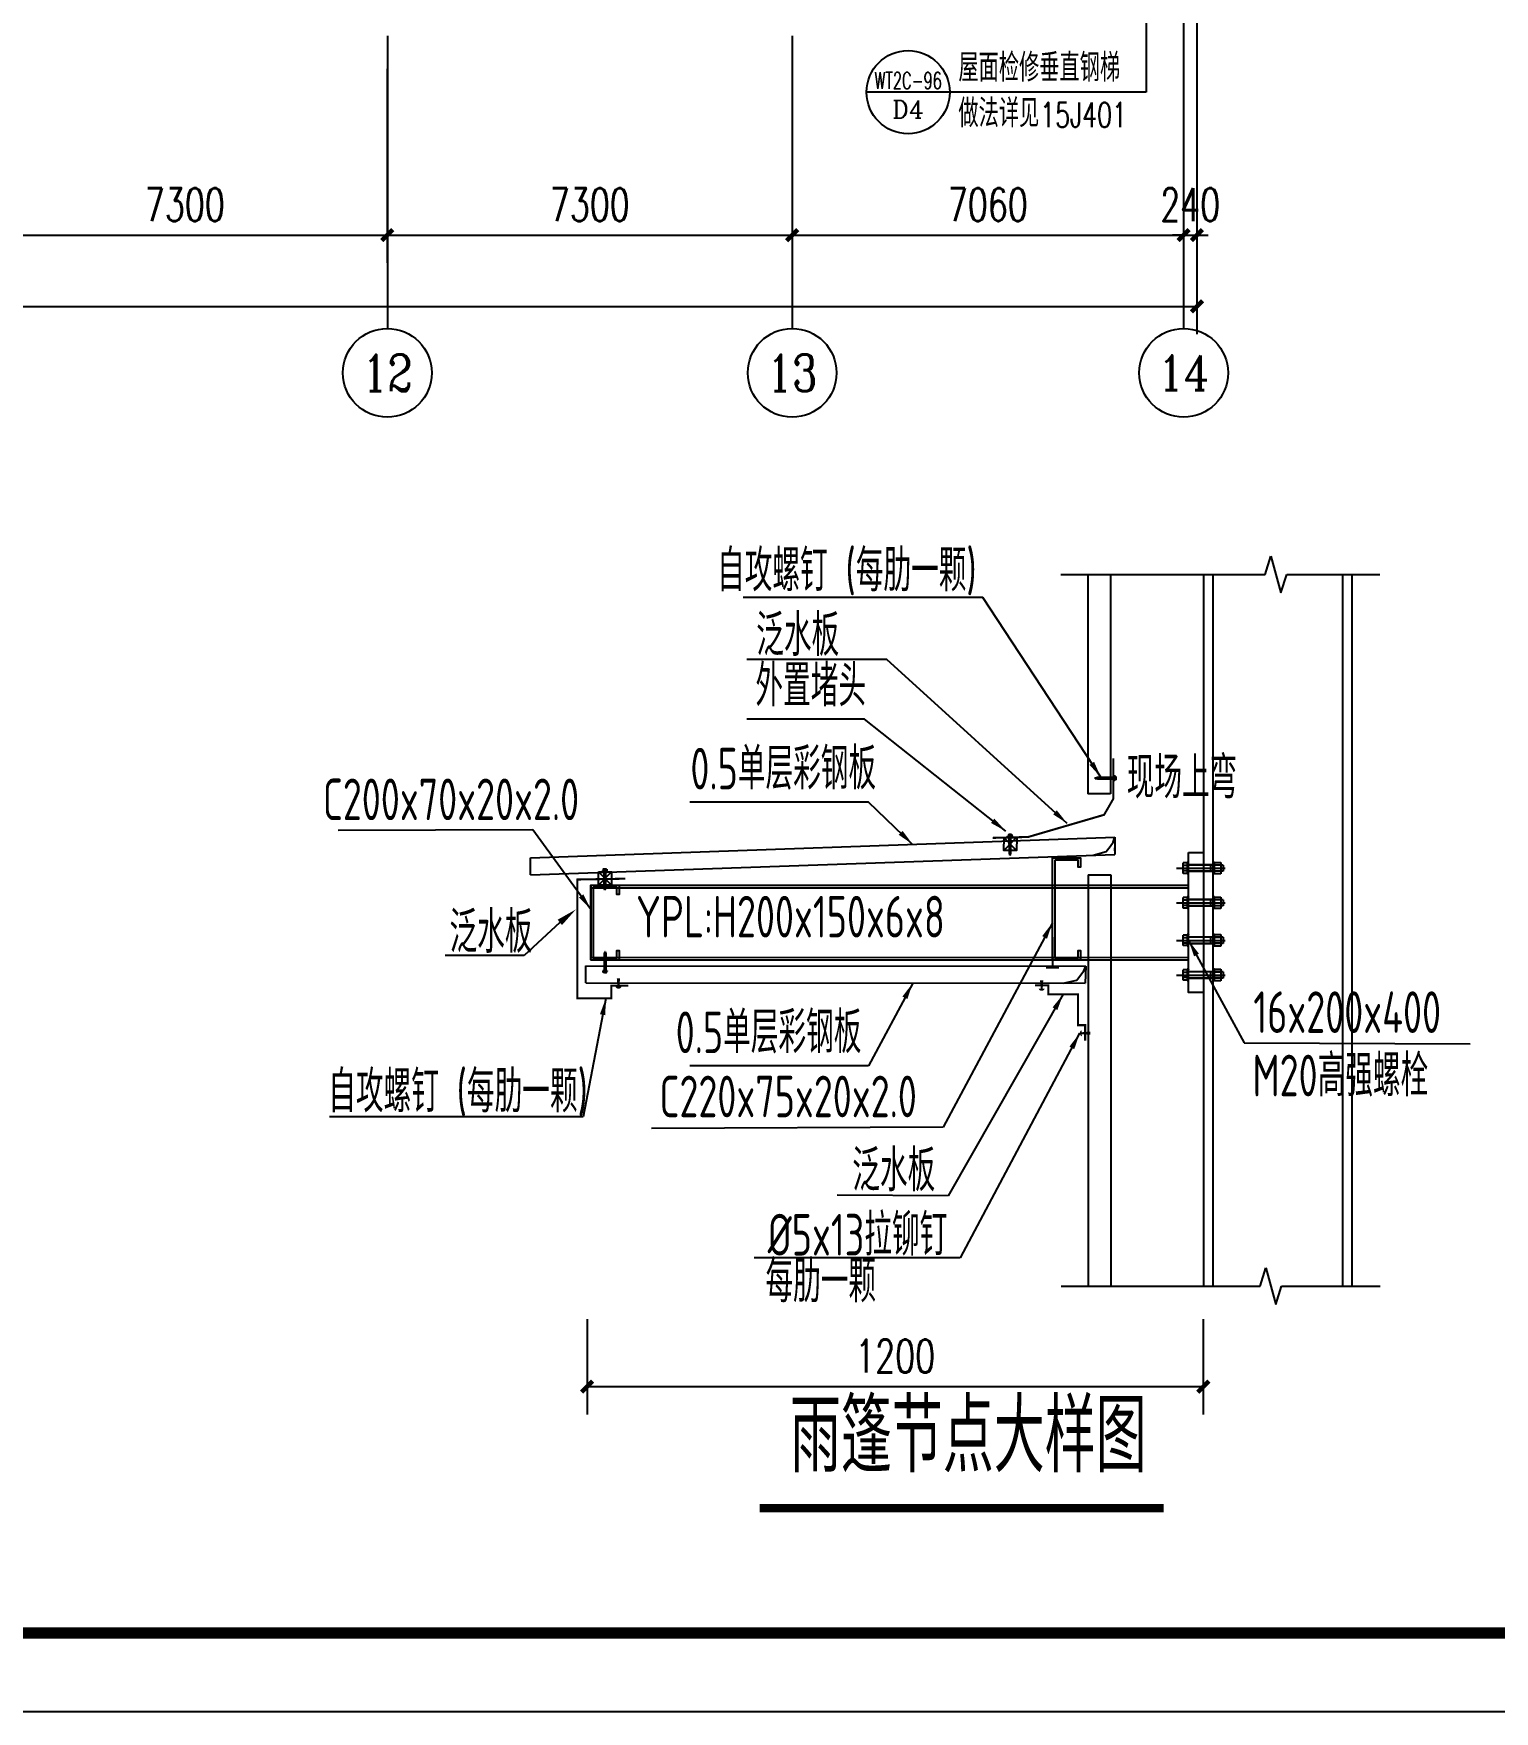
# Model space of a CAD drawing. Extents: x -89996 to 1006241, y -2176 to 440573.
# Drawn here: x 501731 to 528075, y 190896 to 221157 of the extents above; entities that cross this region are included whole.
import ezdxf
from ezdxf.enums import TextEntityAlignment as Align

# ---------------------------------------------------------------- set-up
doc = ezdxf.new("R2010")
doc.units = 0
doc.header["$LTSCALE"] = 1000
doc.header["$MEASUREMENT"] = 0
for name, color, linetype in [('AXIS', 3, 'Continuous'), ('AXIS_TEXT', 7, 'Continuous'), ('DIM_IDEN', 3, 'Continuous'), ('GZ', 50, 'Continuous'), ('LT', 27, 'Continuous'), ('PUB_TEXT', 7, 'Continuous'), ('PUB_TITLE', 4, 'Continuous'), ('TEXT', 7, 'Continuous'), ('WALL', 9, 'Continuous')]:
    doc.layers.add(name, color=color, linetype=linetype)
doc.styles.add('_TCH_AXIS', font='COMPLEX', dxfattribs={"bigfont": 'GBCBIG'})
doc.styles.add('_TCH_DIM', font='SIMPLEX', dxfattribs={"bigfont": 'GBCBIG'})
doc.styles.add('_TCH_DIM_T3', font='SIMPLEX', dxfattribs={"width": 0.705882, "bigfont": 'GBCBIG'})
doc.styles.add('_TCH_LABEL', font='COMPLEX', dxfattribs={"bigfont": 'GBCBIG'})
doc.styles.add('C', font='tssdeng.shx', dxfattribs={"height": 3, "bigfont": 'tssdchn.shx'})
doc.styles.add('COMPLEX', font='COMPLEX')
doc.styles.add('TSSD_Norm', font='tssdeng.shx', dxfattribs={"bigfont": 'hztxt.shx'})
doc.dimstyles.new('_TCH_ARCH&&200', dxfattribs={"dimtxt": 595, "dimasz": 200, "dimexe": 500, "dimexo": 600, "dimgap": 252.5, "dimtad": 1, "dimdec": 0, "dimzin": 0, "dimdsep": 46, "dimtxsty": '_TCH_DIM_T3', "dimblk": 'ARCHTICK', "dimcen": 0.09, "dimclrt": 7, "dimazin": 2, "dimtfac": 1, "dimtdec": 0, "dimtix": 1, "dimtmove": 2, "dimatfit": 3, "dimfxl": 0, "dimtolj": 1, "dimtzin": 0, "dimarcsym": 0})
doc.dimstyles.new('TCH-200-1', dxfattribs={"dimtxt": 595, "dimasz": 200, "dimexe": 500, "dimexo": 600, "dimgap": 252.5, "dimtad": 1, "dimdec": 0, "dimzin": 0, "dimdsep": 46, "dimtxsty": '_TCH_DIM_T3', "dimblk": 'ARCHTICK', "dimcen": 0.09, "dimclrd": 3, "dimclre": 3, "dimclrt": 7, "dimazin": 2, "dimtfac": 1, "dimtdec": 0, "dimtix": 1, "dimtmove": 2, "dimatfit": 3, "dimfxl": 0, "dimtolj": 1, "dimtzin": 0, "dimarcsym": 0})

# ---------------------------------------------------------------- blocks, each defined once
blk = doc.blocks.new('_ArchTick')
at = {"color": 0, "linetype": 'ByBlock', "const_width": 0.4}
blk.add_lwpolyline([(-0.5, -0.5), (0.5, 0.5)], dxfattribs=at)
blk = doc.blocks.new('*D77')
at = {"layer": 'Defpoints', "color": 0, "transparency": 16777216}
for p in [(433710, 222145), (522710, 222145), (522710, 216237)]:
    blk.add_point(p, dxfattribs=at)
at = {"layer": 'WALL', "color": 3, "lineweight": -2, "transparency": 16777216}
for p, q in [((433710, 221545), (433710, 215737)), ((522710, 221545), (522710, 215737)), ((433710, 216237), (522710, 216237))]:
    blk.add_line(p, q, dxfattribs=at)
at = {"layer": 'WALL', "color": 3, "lineweight": -2, "transparency": 16777216, "xscale": 200, "yscale": 200, "zscale": 200, "rotation": 180}
blk.add_blockref('_ArchTick', (433710, 216237), dxfattribs=at)
at = {"layer": 'WALL', "color": 3, "lineweight": -2, "transparency": 16777216, "xscale": 200, "yscale": 200, "zscale": 200}
blk.add_blockref('_ArchTick', (522710, 216237), dxfattribs=at)
at = {"layer": 'WALL', "color": 7, "transparency": 16777216, "insert": (478210, 216787), "char_height": 595, "attachment_point": 5, "style": '_TCH_DIM_T3'}
blk.add_mtext('\\A1;89000', dxfattribs=at)
blk = doc.blocks.new('*D78')
at = {"layer": 'Defpoints', "color": 0, "transparency": 16777216}
for p in [(522470, 222145), (522710, 222145), (522710, 217521)]:
    blk.add_point(p, dxfattribs=at)
at = {"layer": 'WALL', "color": 3, "lineweight": -2, "transparency": 16777216}
for p, q in [((522470, 221545), (522470, 217021)), ((522710, 221545), (522710, 217021)), ((522470, 217521), (522270, 217521)), ((522470, 217521), (522710, 217521)), ((522710, 217521), (522910, 217521))]:
    blk.add_line(p, q, dxfattribs=at)
at = {"layer": 'WALL', "color": 3, "lineweight": -2, "transparency": 16777216, "xscale": 200, "yscale": 200, "zscale": 200}
blk.add_blockref('_ArchTick', (522470, 217521), dxfattribs=at)
at = {"layer": 'WALL', "color": 3, "lineweight": -2, "transparency": 16777216, "xscale": 200, "yscale": 200, "zscale": 200, "rotation": 180}
blk.add_blockref('_ArchTick', (522710, 217521), dxfattribs=at)
at = {"layer": 'WALL', "color": 7, "transparency": 16777216, "insert": (522590, 218071), "char_height": 595, "attachment_point": 5, "style": '_TCH_DIM_T3'}
blk.add_mtext('\\A1;240', dxfattribs=at)
blk = doc.blocks.new('*D331')
at = {"layer": 'AXIS', "color": 3, "lineweight": -2, "transparency": 16777216}
for p, q in [((511712, 197970), (511712, 196254)), ((522825, 197968), (522825, 196254)), ((511712, 196754), (522825, 196754))]:
    blk.add_line(p, q, dxfattribs=at)
at = {"layer": 'Defpoints', "color": 0, "transparency": 16777216}
for p in [(511712, 198570), (522825, 198568), (522825, 196754)]:
    blk.add_point(p, dxfattribs=at)
at = {"layer": 'AXIS', "color": 3, "lineweight": -2, "transparency": 16777216, "xscale": 200, "yscale": 200, "zscale": 200, "rotation": 180}
blk.add_blockref('_ArchTick', (511712, 196754), dxfattribs=at)
at = {"layer": 'AXIS', "color": 3, "lineweight": -2, "transparency": 16777216, "xscale": 200, "yscale": 200, "zscale": 200}
blk.add_blockref('_ArchTick', (522825, 196754), dxfattribs=at)
at = {"layer": 'AXIS', "color": 7, "transparency": 16777216, "insert": (517269, 197304), "char_height": 595, "attachment_point": 5, "style": '_TCH_DIM_T3'}
blk.add_mtext('\\A1;1200', dxfattribs=at)
blk = doc.blocks.new('MD')
at = {"linetype": 'Continuous', "ltscale": 20}
blk.add_hatch(color=256, dxfattribs=at).paths.add_polyline_path([(8.6, -7.8), (8.6, -2.6), (-13.3, -4.2), (-13.2, 4.1), (8.6, 2.4), (8.6, 7.6, -0.696305)])
blk = doc.blocks.new('*X99')
at = {"color": 0}
for p, q in [((903710.7, -307545.5), (903713.7, -307542.6)), ((903710.7, -307554.3), (903716.7, -307548.3)), ((903710.7, -307563.2), (903716.7, -307557.2)), ((903710.7, -307572), (903716.7, -307566)), ((903710.7, -307580.9), (903716.7, -307574.9)), ((903710.7, -307589.7), (903716.7, -307583.7)), ((903710.7, -307598.5), (903716.7, -307592.5)), ((903712.2, -307606), (903716.1, -307602))]:
    blk.add_line(p, q, dxfattribs=at)
blk = doc.blocks.new('AUDIT_I_040821143925-1')
at = {"linetype": 'Continuous', "ltscale": 20, "xscale": -0.899999999919668, "yscale": 0.8999999999068677, "zscale": 0.9, "rotation": 269.9996944201824}
blk.add_blockref('*X99', (276843.2, -813343.8), dxfattribs=at)
blk = doc.blocks.new('GD')
at = {"linetype": 'Continuous', "ltscale": 20}
for p, q in [((0, 1.3), (15, 3.6)), ((0, -1.3), (0, 1.3)), ((15, 3.6), (137.5, 3.6)), ((108.1, -3.6), (108.1, 3.6)), ((137.5, -9.7), (137.5, 9.7)), ((137.5, 9.7), (140.8, 9.7)), ((140.8, -9.7), (140.8, 9.7)), ((148.5, 7.5), (140.8, 7.5)), ((148.5, 3.4), (140.8, 3.4)), ((150, -5.5), (150, 5.4)), ((0, -1.3), (15, -3.6)), ((15, -3.6), (137.5, -3.6)), ((137.5, -9.7), (140.8, -9.7)), ((148.5, -3.4), (140.8, -3.4)), ((148.5, -7.5), (140.8, -7.5))]:
    blk.add_line(p, q, dxfattribs=at)
blk.add_ellipse((148.5, 5.4), major_axis=(0, 2.08), ratio=0.698493, start_param=3.141597, end_param=6.28319, dxfattribs=at)
at = {"linetype": 'Continuous', "ltscale": 20, "extrusion": (0, 0, -1)}
for centre, major_axis, ratio, start_param, end_param in [((148.5, 0), (0, 3.37), 0.429967, -0.000017, 3.141602), ((148.5, -5.5), (0, 2.08), 0.698493, -0.000005, 3.141588)]:
    blk.add_ellipse(centre, major_axis=major_axis, ratio=ratio, start_param=start_param, end_param=end_param, dxfattribs=at)
at = {"layer": 'PUB_TEXT', "xscale": 1.825602383585646, "yscale": 1.341960000107064, "zscale": 1.34196}
blk.add_blockref('AUDIT_I_040821143925-1', (0, 0), dxfattribs=at)
blk = doc.blocks.new('*D2999')
at = {"layer": 'AXIS', "color": 0, "lineweight": -2, "transparency": 16777216}
for p, q in [((500810, 220518), (500810, 217021)), ((508110, 220518), (508110, 217021)), ((500810, 217521), (508110, 217521))]:
    blk.add_line(p, q, dxfattribs=at)
at = {"layer": 'Defpoints', "color": 0, "transparency": 16777216}
for p in [(500810, 221118), (508110, 221118), (508110, 217521)]:
    blk.add_point(p, dxfattribs=at)
at = {"layer": 'AXIS', "color": 0, "lineweight": -2, "transparency": 16777216, "xscale": 200, "yscale": 200, "zscale": 200, "rotation": 180}
blk.add_blockref('_ArchTick', (500810, 217521), dxfattribs=at)
at = {"layer": 'AXIS', "color": 0, "lineweight": -2, "transparency": 16777216, "xscale": 200, "yscale": 200, "zscale": 200}
blk.add_blockref('_ArchTick', (508110, 217521), dxfattribs=at)
at = {"layer": 'AXIS', "color": 7, "transparency": 16777216, "insert": (504460, 218071), "char_height": 595, "attachment_point": 5, "style": '_TCH_DIM_T3'}
blk.add_mtext('\\A1;7300', dxfattribs=at)
blk = doc.blocks.new('*D3000')
at = {"layer": 'AXIS', "color": 0, "lineweight": -2, "transparency": 16777216}
for p, q in [((508110, 220518), (508110, 217021)), ((515410, 220518), (515410, 217021)), ((508110, 217521), (515410, 217521))]:
    blk.add_line(p, q, dxfattribs=at)
at = {"layer": 'Defpoints', "color": 0, "transparency": 16777216}
for p in [(508110, 221118), (515410, 221118), (515410, 217521)]:
    blk.add_point(p, dxfattribs=at)
at = {"layer": 'AXIS', "color": 0, "lineweight": -2, "transparency": 16777216, "xscale": 200, "yscale": 200, "zscale": 200, "rotation": 180}
blk.add_blockref('_ArchTick', (508110, 217521), dxfattribs=at)
at = {"layer": 'AXIS', "color": 0, "lineweight": -2, "transparency": 16777216, "xscale": 200, "yscale": 200, "zscale": 200}
blk.add_blockref('_ArchTick', (515410, 217521), dxfattribs=at)
at = {"layer": 'AXIS', "color": 7, "transparency": 16777216, "insert": (511760, 218071), "char_height": 595, "attachment_point": 5, "style": '_TCH_DIM_T3'}
blk.add_mtext('\\A1;7300', dxfattribs=at)
blk = doc.blocks.new('*D3001')
at = {"layer": 'AXIS', "color": 0, "lineweight": -2, "transparency": 16777216}
for p, q in [((515410, 220518), (515410, 217021)), ((522470, 220518), (522470, 217021)), ((515410, 217521), (522470, 217521))]:
    blk.add_line(p, q, dxfattribs=at)
at = {"layer": 'Defpoints', "color": 0, "transparency": 16777216}
for p in [(515410, 221118), (522470, 221118), (522470, 217521)]:
    blk.add_point(p, dxfattribs=at)
at = {"layer": 'AXIS', "color": 0, "lineweight": -2, "transparency": 16777216, "xscale": 200, "yscale": 200, "zscale": 200, "rotation": 180}
blk.add_blockref('_ArchTick', (515410, 217521), dxfattribs=at)
at = {"layer": 'AXIS', "color": 0, "lineweight": -2, "transparency": 16777216, "xscale": 200, "yscale": 200, "zscale": 200}
blk.add_blockref('_ArchTick', (522470, 217521), dxfattribs=at)
at = {"layer": 'AXIS', "color": 7, "transparency": 16777216, "insert": (518940, 218071), "char_height": 595, "attachment_point": 5, "style": '_TCH_DIM_T3'}
blk.add_mtext('\\A1;7060', dxfattribs=at)
blk = doc.blocks.new('_AXISO')
blk.add_circle((0, 0), 0.5)
at = {"layer": 'AXIS_TEXT', "style": 'COMPLEX', "width": 1.041667}
blk.add_attdef('A', text='', height=0.56, dxfattribs=at).set_placement((-0.25, -0.28), (0.25, -0.28), align=Align.FIT)

msp = doc.modelspace()

# ---------------------------------------------------------------- linework, layer by layer
at = {"color": 0, "ltscale": 30}
for p, q in [((520743.97, 211400.54, -68.83), (520743.97, 207445.43, -68.83)), ((521150.01, 211400.54, -68.83), (521150.01, 207445.43, -68.83)), ((521150.01, 207445.43, -68.83), (520743.97, 207445.43, -68.83)), ((520749.89, 205981.73, -68.83), (520749.89, 198567.98, -68.83)), ((520749.89, 205981.73, -68.83), (521155.93, 205981.73, -68.83)), ((521155.93, 205981.73, -68.83), (521155.93, 198567.98, -68.83))]:
    msp.add_line(p, q, dxfattribs=at)
at = {"linetype": 'ByBlock'}
for p, q in [((519227.09, 206658.9), (519456.89, 206420.28)), ((519456.89, 206658.9), (519227.09, 206420.28)), ((511920.6, 206037.96, -0.48), (512150.4, 205799.34, -0.48)), ((512150.4, 206037.96, -0.48), (511920.6, 205799.34, -0.48))]:
    msp.add_line(p, q, dxfattribs=at)
for p, q in [((522341.75, 206104.65, -68.83), (523216.28, 206104.65, -68.83)), ((522461.65, 206009.38, -68.83), (522461.65, 206199.91, -68.83)), ((522534.25, 206199.91, -68.83), (522461.65, 206199.91, -68.83)), ((522534.25, 206152.28, -68.83), (522461.65, 206152.28, -68.83)), ((522534.25, 206209.65, -68.83), (522534.25, 205999.65, -68.83)), ((522559.25, 206209.65, -68.83), (522534.25, 206209.65, -68.83)), ((522559.25, 206159.65, -68.83), (522534.25, 206159.65, -68.83)), ((522559.25, 206209.65, -68.83), (522559.25, 206206.8, -68.83)), ((522559.25, 205999.65, -68.83), (522559.25, 206209.65, -68.83)), ((522958.78, 206164.65, -68.83), (522559.25, 206164.65, -68.83)), ((522958.78, 206159.65, -68.83), (522559.25, 206159.65, -68.83)), ((522958.78, 206044.65, -68.83), (522958.78, 206164.65, -68.83)), ((522998.78, 206164.65, -68.83), (522958.78, 206164.65, -68.83)), ((523183.78, 206159.65, -68.83), (522958.78, 206159.65, -68.83)), ((522998.78, 206209.65, -68.83), (522998.78, 205999.65, -68.83)), ((523023.78, 206209.65, -68.83), (522998.78, 206209.65, -68.83)), ((522998.78, 206164.65, -68.83), (522998.78, 206161.71, -68.83)), ((522998.78, 206162.96, -68.83), (522998.78, 206164.65, -68.83)), ((523023.78, 205999.65, -68.83), (523023.78, 206209.65, -68.83)), ((523023.78, 206208.57, -68.83), (523141.78, 206208.57, -68.83)), ((523141.78, 206156.61, -68.83), (523023.78, 206156.61, -68.83)), ((523141.78, 206208.57, -68.83), (523141.78, 206000.72, -68.83)), ((523183.78, 206159.65, -68.83), (523183.78, 206049.65, -68.83)), ((523183.78, 206156.8, -68.83), (523183.78, 206159.65, -68.83)), ((522534.25, 206057.02, -68.83), (522461.65, 206057.02, -68.83)), ((522534.25, 206009.38, -68.83), (522461.65, 206009.38, -68.83)), ((522559.25, 206049.65, -68.83), (522534.25, 206049.65, -68.83)), ((522559.25, 205999.65, -68.83), (522534.25, 205999.65, -68.83)), ((522958.78, 206049.65, -68.83), (522559.25, 206049.65, -68.83)), ((522559.25, 206044.65, -68.83), (522559.25, 206047.58, -68.83)), ((522559.25, 206046.33, -68.83), (522559.25, 206044.65, -68.83)), ((522958.78, 206044.65, -68.83), (522559.25, 206044.65, -68.83)), ((523183.78, 206049.65, -68.83), (522958.78, 206049.65, -68.83)), ((522958.78, 206044.65, -68.83), (522958.78, 206047.58, -68.83)), ((522958.78, 206046.33, -68.83), (522958.78, 206044.65, -68.83)), ((522998.78, 206044.65, -68.83), (522958.78, 206044.65, -68.83)), ((522998.78, 205999.65, -68.83), (522998.78, 206002.5, -68.83)), ((523023.78, 205999.65, -68.83), (522998.78, 205999.65, -68.83)), ((523141.78, 206052.69, -68.83), (523023.78, 206052.69, -68.83)), ((523141.78, 206000.72, -68.83), (523023.78, 206000.72, -68.83)), ((522341.75, 205479.65, -68.83), (523216.28, 205479.65, -68.83)), ((522461.65, 205384.38, -68.83), (522461.65, 205574.91, -68.83)), ((522534.25, 205574.91, -68.83), (522461.65, 205574.91, -68.83)), ((522534.25, 205527.28, -68.83), (522461.65, 205527.28, -68.83)), ((522534.25, 205584.65, -68.83), (522534.25, 205374.65, -68.83)), ((522559.25, 205584.65, -68.83), (522534.25, 205584.65, -68.83)), ((522559.25, 205534.65, -68.83), (522534.25, 205534.65, -68.83)), ((522559.25, 205584.65, -68.83), (522559.25, 205581.8, -68.83)), ((522559.25, 205374.65, -68.83), (522559.25, 205584.65, -68.83)), ((522958.78, 205539.65, -68.83), (522559.25, 205539.65, -68.83)), ((522958.78, 205534.65, -68.83), (522559.25, 205534.65, -68.83)), ((522958.78, 205419.65, -68.83), (522958.78, 205539.65, -68.83)), ((522998.78, 205539.65, -68.83), (522958.78, 205539.65, -68.83)), ((523183.78, 205534.65, -68.83), (522958.78, 205534.65, -68.83)), ((522998.78, 205584.65, -68.83), (522998.78, 205374.65, -68.83)), ((523023.78, 205584.65, -68.83), (522998.78, 205584.65, -68.83)), ((522998.78, 205539.65, -68.83), (522998.78, 205536.71, -68.83)), ((522998.78, 205537.96, -68.83), (522998.78, 205539.65, -68.83)), ((523023.78, 205374.65, -68.83), (523023.78, 205584.65, -68.83)), ((523023.78, 205583.57, -68.83), (523141.78, 205583.57, -68.83)), ((523141.78, 205531.61, -68.83), (523023.78, 205531.61, -68.83)), ((523141.78, 205583.57, -68.83), (523141.78, 205375.72, -68.83)), ((523183.78, 205534.65, -68.83), (523183.78, 205424.65, -68.83)), ((523183.78, 205531.8, -68.83), (523183.78, 205534.65, -68.83)), ((522534.25, 205432.02, -68.83), (522461.65, 205432.02, -68.83)), ((522534.25, 205384.38, -68.83), (522461.65, 205384.38, -68.83)), ((522559.25, 205424.65, -68.83), (522534.25, 205424.65, -68.83)), ((522559.25, 205374.65, -68.83), (522534.25, 205374.65, -68.83)), ((522958.78, 205424.65, -68.83), (522559.25, 205424.65, -68.83)), ((522559.25, 205419.65, -68.83), (522559.25, 205422.58, -68.83)), ((522559.25, 205421.33, -68.83), (522559.25, 205419.65, -68.83)), ((522958.78, 205419.65, -68.83), (522559.25, 205419.65, -68.83)), ((523183.78, 205424.65, -68.83), (522958.78, 205424.65, -68.83)), ((522958.78, 205419.65, -68.83), (522958.78, 205422.58, -68.83)), ((522958.78, 205421.33, -68.83), (522958.78, 205419.65, -68.83)), ((522998.78, 205419.65, -68.83), (522958.78, 205419.65, -68.83)), ((522998.78, 205374.65, -68.83), (522998.78, 205377.5, -68.83)), ((523023.78, 205374.65, -68.83), (522998.78, 205374.65, -68.83)), ((523141.78, 205427.69, -68.83), (523023.78, 205427.69, -68.83)), ((523141.78, 205375.72, -68.83), (523023.78, 205375.72, -68.83)), ((522461.65, 204707.15, -68.83), (522461.65, 204897.67, -68.83)), ((522534.25, 204897.67, -68.83), (522461.65, 204897.67, -68.83)), ((522534.25, 204907.41, -68.83), (522534.25, 204697.41, -68.83)), ((522559.25, 204907.41, -68.83), (522534.25, 204907.41, -68.83)), ((522559.25, 204907.41, -68.83), (522559.25, 204904.56, -68.83)), ((522559.25, 204697.41, -68.83), (522559.25, 204907.41, -68.83)), ((522998.78, 204907.41, -68.83), (522998.78, 204697.41, -68.83)), ((523023.78, 204907.41, -68.83), (522998.78, 204907.41, -68.83)), ((523023.78, 204697.41, -68.83), (523023.78, 204907.41, -68.83)), ((523023.78, 204906.33, -68.83), (523141.78, 204906.33, -68.83)), ((523141.78, 204906.33, -68.83), (523141.78, 204698.49, -68.83)), ((520105.16, 204862.39), (520105.16, 204315.18)), ((522341.75, 204802.41, -68.83), (523216.28, 204802.41, -68.83)), ((522534.25, 204850.04, -68.83), (522461.65, 204850.04, -68.83)), ((522534.25, 204754.78, -68.83), (522461.65, 204754.78, -68.83)), ((522534.25, 204707.15, -68.83), (522461.65, 204707.15, -68.83)), ((522559.25, 204857.41, -68.83), (522534.25, 204857.41, -68.83)), ((522559.25, 204747.41, -68.83), (522534.25, 204747.41, -68.83)), ((522559.25, 204697.41, -68.83), (522534.25, 204697.41, -68.83)), ((522958.78, 204862.41, -68.83), (522559.25, 204862.41, -68.83)), ((522958.78, 204857.41, -68.83), (522559.25, 204857.41, -68.83)), ((522958.78, 204747.41, -68.83), (522559.25, 204747.41, -68.83)), ((522559.25, 204742.41, -68.83), (522559.25, 204745.35, -68.83)), ((522559.25, 204744.09, -68.83), (522559.25, 204742.41, -68.83)), ((522958.78, 204742.41, -68.83), (522559.25, 204742.41, -68.83)), ((522958.78, 204742.41, -68.83), (522958.78, 204862.41, -68.83)), ((522998.78, 204862.41, -68.83), (522958.78, 204862.41, -68.83)), ((523183.78, 204857.41, -68.83), (522958.78, 204857.41, -68.83)), ((523183.78, 204747.41, -68.83), (522958.78, 204747.41, -68.83)), ((522958.78, 204742.41, -68.83), (522958.78, 204745.35, -68.83)), ((522958.78, 204744.09, -68.83), (522958.78, 204742.41, -68.83)), ((522998.78, 204742.41, -68.83), (522958.78, 204742.41, -68.83)), ((522998.78, 204862.41, -68.83), (522998.78, 204859.47, -68.83)), ((522998.78, 204860.73, -68.83), (522998.78, 204862.41, -68.83)), ((522998.78, 204697.41, -68.83), (522998.78, 204700.26, -68.83)), ((523023.78, 204697.41, -68.83), (522998.78, 204697.41, -68.83)), ((523141.78, 204854.37, -68.83), (523023.78, 204854.37, -68.83)), ((523141.78, 204750.45, -68.83), (523023.78, 204750.45, -68.83)), ((523141.78, 204698.49, -68.83), (523023.78, 204698.49, -68.83)), ((523183.78, 204857.41, -68.83), (523183.78, 204747.41, -68.83)), ((523183.78, 204854.56, -68.83), (523183.78, 204857.41, -68.83)), ((519990.12, 204315.18), (520220.21, 204315.18)), ((522461.65, 204082.15, -68.83), (522461.65, 204272.67, -68.83)), ((522534.25, 204272.67, -68.83), (522461.65, 204272.67, -68.83)), ((522534.25, 204282.41, -68.83), (522534.25, 204072.41, -68.83)), ((522559.25, 204282.41, -68.83), (522534.25, 204282.41, -68.83)), ((522559.25, 204282.41, -68.83), (522559.25, 204279.56, -68.83)), ((522559.25, 204072.41, -68.83), (522559.25, 204282.41, -68.83)), ((522998.78, 204282.41, -68.83), (522998.78, 204072.41, -68.83)), ((523023.78, 204282.41, -68.83), (522998.78, 204282.41, -68.83)), ((523023.78, 204072.41, -68.83), (523023.78, 204282.41, -68.83)), ((523023.78, 204281.33, -68.83), (523141.78, 204281.33, -68.83)), ((523141.78, 204281.33, -68.83), (523141.78, 204073.49, -68.83)), ((522341.75, 204177.41, -68.83), (523216.28, 204177.41, -68.83)), ((522534.25, 204225.04, -68.83), (522461.65, 204225.04, -68.83)), ((522534.25, 204129.78, -68.83), (522461.65, 204129.78, -68.83)), ((522534.25, 204082.15, -68.83), (522461.65, 204082.15, -68.83)), ((522559.25, 204232.41, -68.83), (522534.25, 204232.41, -68.83)), ((522559.25, 204122.41, -68.83), (522534.25, 204122.41, -68.83)), ((522559.25, 204072.41, -68.83), (522534.25, 204072.41, -68.83)), ((522958.78, 204237.41, -68.83), (522559.25, 204237.41, -68.83)), ((522958.78, 204232.41, -68.83), (522559.25, 204232.41, -68.83)), ((522958.78, 204122.41, -68.83), (522559.25, 204122.41, -68.83)), ((522559.25, 204117.41, -68.83), (522559.25, 204120.35, -68.83)), ((522559.25, 204119.09, -68.83), (522559.25, 204117.41, -68.83)), ((522958.78, 204117.41, -68.83), (522559.25, 204117.41, -68.83)), ((522958.78, 204117.41, -68.83), (522958.78, 204237.41, -68.83)), ((522998.78, 204237.41, -68.83), (522958.78, 204237.41, -68.83)), ((523183.78, 204232.41, -68.83), (522958.78, 204232.41, -68.83)), ((523183.78, 204122.41, -68.83), (522958.78, 204122.41, -68.83)), ((522958.78, 204117.41, -68.83), (522958.78, 204120.35, -68.83)), ((522958.78, 204119.09, -68.83), (522958.78, 204117.41, -68.83)), ((522998.78, 204117.41, -68.83), (522958.78, 204117.41, -68.83)), ((522998.78, 204237.41, -68.83), (522998.78, 204234.47, -68.83)), ((522998.78, 204235.73, -68.83), (522998.78, 204237.41, -68.83)), ((522998.78, 204072.41, -68.83), (522998.78, 204075.26, -68.83)), ((523023.78, 204072.41, -68.83), (522998.78, 204072.41, -68.83)), ((523141.78, 204229.37, -68.83), (523023.78, 204229.37, -68.83)), ((523141.78, 204125.45, -68.83), (523023.78, 204125.45, -68.83)), ((523141.78, 204073.49, -68.83), (523023.78, 204073.49, -68.83)), ((523183.78, 204232.41, -68.83), (523183.78, 204122.41, -68.83)), ((523183.78, 204229.56, -68.83), (523183.78, 204232.41, -68.83))]:
    msp.add_line(p, q)
at = {"color": 1, "const_width": 37.5}
msp.add_lwpolyline([(521200.19, 208083.96), (521202.57, 207356.28), (521036.05, 207067.01), (519667.99, 206667.28), (519025.09, 206650.75)], dxfattribs=at)
at = {"linetype": 'ByBlock'}
msp.add_lwpolyline([(519231.64, 206659.02), (519461.44, 206659.02), (519456.89, 206420.28), (519227.09, 206420.28)], close=True, dxfattribs=at)
at = {"elevation": -68.83}
msp.add_lwpolyline([(522559.25, 206384.95), (522825.43, 206384.95), (522825.43, 203862.76), (522559.25, 203862.76)], close=True, dxfattribs=at)
at = {"color": 1, "const_width": 37.5}
for points, elevation in [([(512401.97, 205914.73), (511534.81, 205899.66), (511534.81, 203756.19), (512150.39, 203756.19), (512150.39, 203985.28), (512454.19, 203985.28)], 0), ([(519792.57, 203990.44), (520029.16, 203990.44), (520029.16, 203830.79), (520567.25, 203830.79), (520567.25, 203272.66), (520694.29, 203272.66), (520694.29, 202995.32)], -68.83)]:
    msp.add_lwpolyline(points, dxfattribs=dict(at, elevation=elevation))
at = {"linetype": 'ByBlock', "elevation": -0.48}
msp.add_lwpolyline([(511920.6, 206037.96), (512150.4, 206037.96), (512150.4, 205799.34), (511920.6, 205799.34)], close=True, dxfattribs=at)
at = {"color": 3, "const_width": 147}
msp.add_lwpolyline([(514827.57, 194561.64), (522109.44, 194561.64)], dxfattribs=at)
at = {"layer": 'AXIS'}
for p, q in [((508110.44, 221118.3), (508110.44, 215837.29)), ((515410.44, 221118.3), (515410.44, 215837.29)), ((522470.44, 221118.3), (522470.44, 215837.29))]:
    msp.add_line(p, q, dxfattribs=at)
at = {"layer": 'AXIS', "linetype": 'ByBlock'}
for p, q in [((510692.5, 206293.02), (521228.5, 206660.94)), ((520836.34, 206337.95), (521075.4, 206403.65)), ((521075.4, 206403.65), (521143.55, 206495.14)), ((521143.55, 206495.14), (521200.49, 206574.49)), ((521200.49, 206574.49), (521228.5, 206660.94)), ((521223.39, 206474.19), (521231.13, 206352.94)), ((521228.5, 206660.94), (521228.5, 206351.65)), ((510692.5, 205983.72), (521228.5, 206351.65)), ((510692.5, 205983.72), (510692.5, 206293.02)), ((511220.64, 205126.5), (510577.06, 204528.65)), ((510577.06, 204528.65), (509155.85, 204528.65)), ((511688.81, 204344.46, -68.83), (520704.05, 204339.03, -68.83)), ((511688.81, 204035.16, -68.83), (511688.81, 204344.46, -68.83)), ((520672.82, 204253.62, -68.83), (520704.05, 204339.03, -68.83)), ((520704.05, 204339.17, -68.83), (520693.09, 204029.93, -68.83)), ((511688.81, 204035.16, -68.83), (520693.09, 204029.93, -68.83)), ((520300.51, 204027.7, -68.83), (520541.76, 204087.33, -68.83)), ((520541.76, 204087.33, -68.83), (520613.1, 204176.34, -68.83)), ((520541.76, 204087.33, -68.83), (520613.1, 204176.34, -68.83)), ((520613.1, 204176.34, -68.83), (520672.82, 204253.62, -68.83))]:
    msp.add_line(p, q, dxfattribs=at)
msp.add_solid([(511181.61, 205174.98), (511259.67, 205078.03), (511511.47, 205360.69)], dxfattribs=at)
at = {"layer": 'DIM_IDEN', "color": 3}
for p, q in [((521791.63, 221649.47), (521791.63, 220099.46)), ((518250.97, 220099.46), (516750.97, 220099.46)), ((521791.63, 220099.46), (518250.97, 220099.46))]:
    msp.add_line(p, q, dxfattribs=at)
msp.add_circle((517500.97, 220099.46), 750, dxfattribs=at)
at = {"layer": 'GZ'}
for p, q in [((523938.81, 211400.54, -68.83), (524043.81, 211730.54, -68.83)), ((524043.81, 211730.54, -68.83), (524223.81, 211070.54, -68.83)), ((520256.18, 211400.54, -68.83), (523938.81, 211400.54, -68.83)), ((522825.43, 211400.54, -68.83), (522825.43, 198567.98, -68.83)), ((522996.3, 211400.54, -68.83), (522996.3, 198567.98, -68.83)), ((524223.81, 211070.54, -68.83), (524328.81, 211400.54, -68.83)), ((524328.81, 211400.54, -68.83), (526010.84, 211400.54, 481.52)), ((525333.93, 211400.54, 315.94), (525333.93, 198567.98, 315.94)), ((525504.79, 211400.54, 315.94), (525504.79, 198567.98, 315.94)), ((523847.49, 198567.98, -68.83), (523952.49, 198897.98, -68.83)), ((523952.49, 198897.98, -68.83), (524132.49, 198237.98, -68.83)), ((520262.1, 198567.98, -68.83), (523847.49, 198567.98, -68.83)), ((524132.49, 198237.98, -68.83), (524237.49, 198567.98, -68.83)), ((524237.49, 198567.98, -68.83), (526016.76, 198567.98, 481.52))]:
    msp.add_line(p, q, dxfattribs=at)
at = {"layer": 'LT'}
for p, q in [((511781.99, 205798.79, -68.83), (522559.25, 205798.79, -68.83)), ((511781.99, 205798.79, -68.83), (511782.41, 204500.04, -0.48)), ((511781.99, 205751.16, -68.83), (522559.25, 205751.16, -68.83)), ((511782.4, 204496.42, -2.98), (522559.25, 204496.55, -68.83)), ((511782.41, 204448.92, -0.48), (522559.25, 204448.92, -68.83))]:
    msp.add_line(p, q, dxfattribs=at)
for points, elevation in [([(520147.02, 206249.94), (520147.02, 204491.11), (520568.85, 204491.11), (520568.85, 204617.66), (520611.03, 204617.66), (520611.03, 204448.92), (520104.83, 204448.92), (520104.83, 206292.13), (520611.03, 206292.13), (520611.03, 206123.39), (520568.85, 206123.39), (520568.85, 206249.94)], -53.56), ([(511824.59, 205756.61), (511824.59, 204491.11), (512246.43, 204491.11), (512246.43, 204617.66), (512288.61, 204617.66), (512288.61, 204448.92), (511782.41, 204448.92), (511782.41, 205798.79), (512288.61, 205798.79), (512288.61, 205630.06), (512246.43, 205630.06), (512246.43, 205756.61)], -0.48)]:
    msp.add_lwpolyline(points, close=True, dxfattribs=dict(at, elevation=elevation))
at = {"layer": 'PUB_TITLE'}
msp.add_lwpolyline([(396969.44, 190896.12), (545569.44, 190896.12), (545569.44, 274896.12), (396969.44, 274896.12)], close=True, dxfattribs=at)
at = {"layer": 'PUB_TITLE', "const_width": 200}
msp.add_lwpolyline([(400504.79, 192310.26), (400504.79, 273481.97), (544155.29, 273481.97), (544155.29, 192310.26)], close=True, dxfattribs=at)

# ---------------------------------------------------------------- block references
for name, p, xscale, yscale, zscale, rotation in [('GD', (520877.66, 207729.21, -68.83), 2.48037693593201, 4.133961562496405, 4.133961562499999, 0.08408071477353737), ('GD', (519342.01, 206337), 2.480376935932011, 4.133961562496405, 4.133961562499999, 90.08408071477353), ('GD', (512035.51, 205716.06, -0.48), 2.480376935932011, 4.133961562496405, 4.133961562499999, 90.08408071477353), ('GD', (512035.51, 204596.45, -0.48), -2.480376935932011, 4.133961562496405, 4.133961562499999, 89.91591928522651), ('MD', (512278.93, 204027.31, -68.83), 7.030546874993893, 7.030546874993893, 7.030546874993893, 270.6389793387227), ('MD', (519910.86, 203990.44, -68.83), 7.030546874993893, 7.030546874993893, 7.030546874993893, 270.6389793387227), ('MD', (520694.29, 203127.97, -68.83), 7.030546874993893, 7.030546874993893, 7.030546874993893, 180.6389793387227)]:
    msp.add_blockref(name, p, dxfattribs=dict(xscale=xscale, yscale=yscale, zscale=zscale, rotation=rotation))
at = {"layer": 'AXIS'}
ref = msp.add_blockref('_AXISO', (508110.44, 215037.29), dxfattribs=dict(at, xscale=1600, yscale=1600, zscale=1600))
ref.add_attrib('A', '12', dxfattribs={"layer": 'AXIS_TEXT', "height": 656.891, "style": '_TCH_AXIS'}).set_placement((507656.87, 214708.85), (508564, 214708.85), align=Align.FIT)
ref = msp.add_blockref('_AXISO', (515410.44, 215037.29), dxfattribs=dict(at, xscale=1600, yscale=1600, zscale=1600))
ref.add_attrib('A', '13', dxfattribs={"layer": 'AXIS_TEXT', "height": 656.891, "style": '_TCH_AXIS'}).set_placement((514956.87, 214708.85), (515864, 214708.85), align=Align.FIT)
ref = msp.add_blockref('_AXISO', (522470.44, 215037.29), dxfattribs=dict(at, xscale=1600, yscale=1600, zscale=1600))
ref.add_attrib('A', '14', dxfattribs={"layer": 'AXIS_TEXT', "height": 628.15, "style": '_TCH_AXIS'}).set_placement((522006.8, 214723.22), (522934.07, 214723.22), align=Align.FIT)

# ---------------------------------------------------------------- texts
at = {"layer": 'PUB_TEXT', "color": 3, "style": '_TCH_DIM'}
for s, p in [('屋面检修垂直钢梯', (518408.47, 220290.47)), ('做法详见', (518408.47, 219467.23))]:
    msp.add_text(s, height=506.383, dxfattribs=at).set_placement(p)
at = {"layer": 'PUB_TEXT', "color": 3, "style": '_TCH_LABEL', "width": 0.589906}
msp.add_text('WT2C-96', height=300, dxfattribs=at).set_placement((516896.15, 220158.96), (518109.68, 220158.96), align=Align.FIT)
at = {"layer": 'PUB_TEXT', "color": 3, "style": '_TCH_LABEL'}
msp.add_text('D4', height=315.948, dxfattribs=at).set_placement((517215.11, 219632.54), (517786.83, 219632.54), align=Align.FIT)
at = {"layer": 'PUB_TEXT', "color": 3, "style": '_TCH_DIM', "width": 0.705882}
msp.add_text('15J401', height=446.25, dxfattribs=at).set_placement((519882.94, 219467.23))
at = {"layer": 'TEXT', "style": 'C', "width": 0.7}
for s, p in [(' 自攻螺钉 (每肋一颗)', (513738.2, 211098.47, 95.57)), ('外置堵头', (514747.35, 209021.74, 68.83)), ('0.5单层彩钢板', (513575.68, 207525.13, 233.23)), ('现场上弯', (521443.67, 207363.53)), ('C200x70x20x2.0', (506948.2, 206970.45, 232.74)), ('YPL:H200x150x6x8', (512594.92, 204855.01, -68.83)), ('16x200x400', (523727.09, 203132.64, 4937155947.47)), ('0.5单层彩钢板', (513310.75, 202769.36, 233.23)), ('M20高强螺栓', (523712.22, 201990.52, 4937153347.88)), (' 自攻螺钉 (每肋一颗)', (506726.26, 201702.66, -0.48)), ('C220x75x20x2.0', (513018.1, 201611.94, 232.74)), ('%%c5%%12013拉铆钉', (514969.86, 199118.73, -68.83)), ('每肋一颗', (514927.9, 198276.86))]:
    msp.add_text(s, height=750, dxfattribs=at).set_placement(p)
for p in [(514762.91, 210307.64, 164.4), (509231.87, 204952.07), (516494.53, 200653.01, -68.83)]:
    msp.add_text('泛水板', height=750, dxfattribs=at).set_placement(p, align=Align.MIDDLE_LEFT)
at = {"layer": 'TEXT', "style": 'TSSD_Norm', "width": 0.7}
msp.add_text('雨篷节点大样图', height=1312.5, dxfattribs=at).set_placement((515371.13, 194813.8), align=Align.BOTTOM_LEFT)

# ---------------------------------------------------------------- dimensions: what is measured, and where the dimension line sits
at = {"layer": 'AXIS'}
for p1, p2, picture, middle in [((500810.44, 221118.3), (508110.44, 221118.3), '*D2999', (504460.44, 218071.39)), ((508110.44, 221118.3), (515410.44, 221118.3), '*D3000', (511760.44, 218071.39)), ((515410.44, 221118.3), (522470.44, 221118.3), '*D3001', (518940.44, 218071.39))]:
    dim = msp.add_aligned_dim(p1=p1, p2=p2, distance=-3596.91, dimstyle='_TCH_ARCH&&200', dxfattribs=at)
    dim.commit()
    dim.dimension.update_dxf_attribs({"geometry": picture, "text_midpoint": middle})
dim = msp.add_linear_dim(base=(522825.43, 196754.32, -68.83), p1=(511711.66, 198569.56, -68.83), p2=(522825.43, 198567.98, -68.83), text='1200', dimstyle='TCH-200-1', dxfattribs=at)
dim.commit()
dim.dimension.update_dxf_attribs({"geometry": '*D331', "text_midpoint": (517268.55, 197304.32, -68.83)})
at = {"layer": 'WALL'}
for base, p1, picture, middle in [((522710.44, 216236.55), (433710.44, 222145.09), '*D77', (478210.44, 216786.55)), ((522710.44, 217521.39), (522470.44, 222145.09), '*D78', (522590.44, 218071.39))]:
    dim = msp.add_linear_dim(base=base, p1=p1, p2=(522710.44, 222145.09), dimstyle='TCH-200-1', dxfattribs=at)
    dim.commit()
    dim.dimension.update_dxf_attribs({"geometry": picture, "text_midpoint": middle})

# ---------------------------------------------------------------- leaders
at = {"layer": 'AXIS'}
for points in [[(520978.13, 207744.33, -68.83), (518850.89, 210985.25, -68.83), (514527.88, 210985.25, -68.83)], [(520371.48, 206910.07, -164.4), (517115.9, 209869.41, -164.4), (514590.87, 209869.41, -164.4)], [(519262.12, 206772, -164.4), (516712.62, 208792.34, -164.4), (514590.87, 208792.34, -164.4)], [(517583.38, 206533.65), (516789.54, 207295.73), (513568.14, 207295.73)], [(511782.13, 205361.17, -0.48), (510736.18, 206794.74, -0.48), (507222.33, 206782.14, -0.48)], [(520104.83, 205120.9, -0.48), (518132.28, 201436.23, -0.48), (512874.73, 201407.13, -0.48)], [(522559.25, 204802.41, 4937155714.25), (523558.81, 202956.92, 4937155714.25), (527636.4, 202934.36, 4937155714.25)], [(517584.69, 204031.74), (516789.54, 202539.96), (513568.14, 202539.96)], [(512049.39, 203756.19, -0.48), (511639.9, 201618.87, -0.48), (507068.58, 201618.87, -0.48)], [(520298.2, 203830.79, -68.83), (518223.66, 200192.68, -68.83), (516224.67, 200208.68, -68.83)], [(520595.14, 203127.97, -68.83), (518438.1, 199074.11, -68.83), (514726.94, 199074.11, -68.83)]]:
    msp.add_leader(points, dimstyle='TCH-200-1', override={"dimasz": 300}, dxfattribs=at)

doc.saveas('drawing.dxf')
